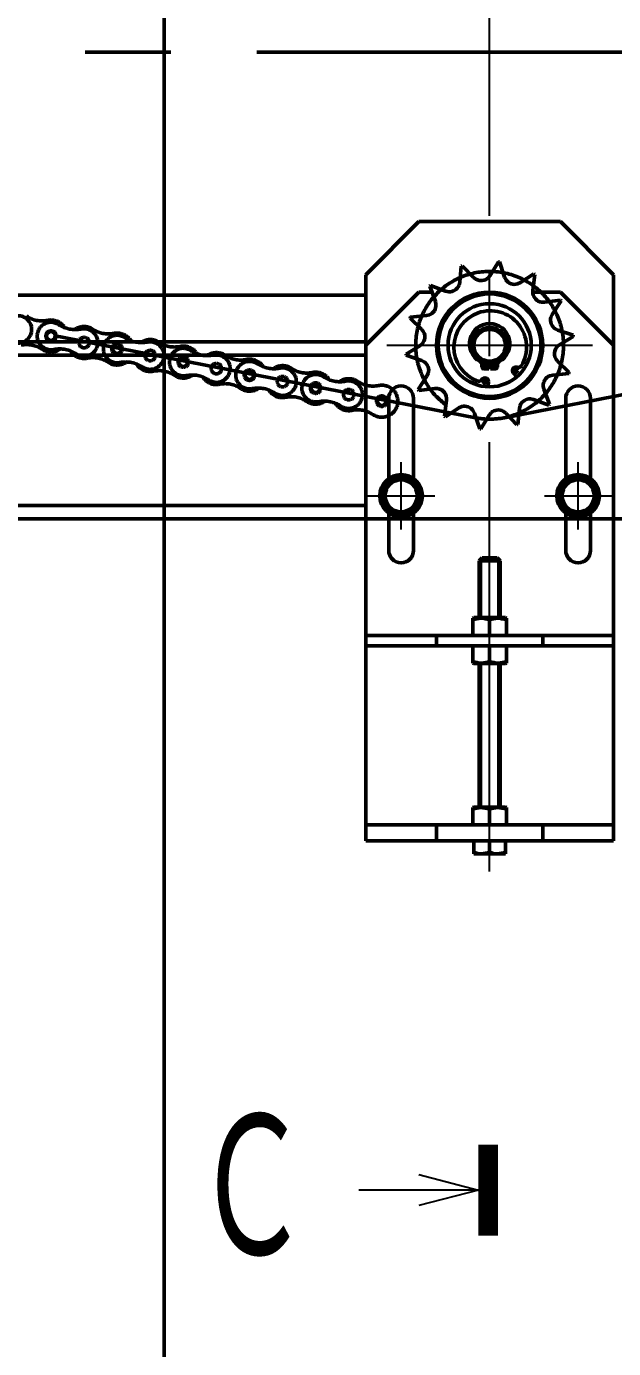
# Model space of a CAD drawing. Header units: millimetres. Extents: x -993 to 13147, y -7260 to 4342.
# Drawn here: x 1308 to 1640, y 314 to 1062 of the extents above; entities that cross this region are included whole.
import ezdxf

# ---------------------------------------------------------------- set-up
doc = ezdxf.new("R2010")
doc.units = ezdxf.units.MM
doc.header["$LTSCALE"] = 7.649257
doc.linetypes.add('CENTER', pattern=[50.8, 31.75, -6.35, 6.35, -6.35])
doc.linetypes.add('PHANTOM', pattern=[63.5, 31.75, -6.35, 6.35, -6.35, 6.35, -6.35])
for name, color, linetype in [('NoLayerName_001', 7, 'Continuous'), ('NoLayerName_002', 7, 'Continuous'), ('NoLayerName_003', 7, 'Continuous')]:
    doc.layers.add(name, color=color, linetype=linetype)
doc.styles.get("Standard").update_dxf_attribs({"font": 'txt', "bigfont": 'extfont2'})
doc.dimstyles.get("Standard").update_dxf_attribs({"dimtxt": 2.5, "dimasz": 2.5, "dimexe": 1.25, "dimexo": 0.625, "dimtad": 1, "dimzin": 0, "dimdsep": 46, "dimtxsty": 'Standard', "dimcen": 2.5, "dimadec": 0, "dimazin": 0, "dimtfac": 0.75, "dimtmove": 0, "dimatfit": 3, "dimfxl": 1, "dimarcsym": 0})

# ---------------------------------------------------------------- blocks, each defined once
blk = doc.blocks.new('_OPEN30')
at = {"color": 0, "linetype": 'ByBlock', "lineweight": -2}
for p, q in [((-1, 0.267949), (0, 0)), ((0, 0), (-1, -0.267949)), ((0, 0), (-1, 0))]:
    blk.add_line(p, q, dxfattribs=at)
blk = doc.blocks.new('*D1558')
at = {"layer": 'Defpoints', "color": 0}
for p in [(1070, 1313.2), (1070, 1067.35), (1570, 939.71)]:
    blk.add_point(p, dxfattribs=at)
at = {"layer": 'NoLayerName_001', "color": 0, "linetype": 'Continuous', "lineweight": 25}
for p, q in [((1070, 1082.35), (1070, 1328.2)), ((1570, 954.71), (1570, 1328.2)), ((1525, 1313.2), (1115, 1313.2))]:
    blk.add_line(p, q, dxfattribs=at)
at = {"layer": 'NoLayerName_001', "color": 0, "lineweight": 25, "xscale": 45, "yscale": 45, "zscale": 45, "rotation": 180}
blk.add_blockref('_OPEN30', (1070, 1313.2), dxfattribs=at)
at = {"layer": 'NoLayerName_001', "color": 0, "lineweight": 25, "xscale": 45, "yscale": 45, "zscale": 45}
blk.add_blockref('_OPEN30', (1570, 1313.2), dxfattribs=at)
at = {"layer": 'NoLayerName_001', "color": 2, "lineweight": 50, "insert": (1320, 1373.2), "char_height": 90, "attachment_point": 5}
blk.add_mtext('\\W0.8000;\\T0.8750;500', dxfattribs=at)
blk = doc.blocks.new('JZB_0093')
at = {"layer": 'NoLayerName_001', "color": 7, "linetype": 'Continuous', "lineweight": 50}
for p, q in [((30, 200), (0, 170)), ((30, 200), (37.41, 200)), ((94.36, 200), (110, 200)), ((140, 170), (110, 200)), ((0, 170), (0, 0)), ((140, 170), (140, 0)), ((13, 94.65), (13, 140)), ((27, 140), (27, 94.65)), ((113, 94.65), (113, 140)), ((127, 140), (127, 94.65)), ((13, 54), (13, 75.15)), ((27, 75.15), (27, 54)), ((113, 54), (113, 75.15)), ((127, 75.15), (127, 54)), ((0, 6), (140, 6)), ((0, 0), (140, 0)), ((40, 6), (40, 0)), ((100, 0), (100, 6))]:
    blk.add_line(p, q, dxfattribs=at)
for radius in [10, 9]:
    blk.add_circle((70, 170), radius, dxfattribs=at)
for centre, start, end in [((20, 140), 0, 180), ((120, 140), 0, 180), ((20, 54), 180, 0), ((120, 54), 180, 0)]:
    blk.add_arc(centre, 7, start, end, dxfattribs=at)
blk = doc.blocks.new('JZB_0094')
at = {"layer": 'NoLayerName_001', "color": 7, "linetype": 'Continuous', "lineweight": 50}
for start, end in [(255.1619, 260.77688), (267.7649, 272.2351), (279.22309, 284.83814)]:
    blk.add_arc((3.2, 12.5), 12.5, start, end, dxfattribs=at)
blk = doc.blocks.new('JZB_0095')
at = {"layer": 'NoLayerName_001', "color": 7, "linetype": 'Continuous', "lineweight": 50}
for p, q in [((7, 0.97), (7, 2.46)), ((10.9, 3.4), (10.9, 0)), ((11.88, 0), (11.88, 3.4)), ((15.78, 2.46), (15.78, 0.97)), ((10.9, 0), (7.98, 0)), ((14.8, 0), (11.88, 0))]:
    blk.add_line(p, q, dxfattribs=at)
for centre in [(8.95, 1.95), (13.83, 1.95)]:
    blk.add_circle(centre, 1, dxfattribs=at)
for centre, radius, start, end in [((11.39, 14.2), 11.39, 298.36423, 241.63577), ((5.05, 2.46), 1.95, 0, 61.63577), ((7.98, 0.97), 0.975, 180, 270), ((14.8, 0.97), 0.975, 270, 0), ((17.73, 2.46), 1.95, 118.36423, 180)]:
    blk.add_arc(centre, radius, start, end, dxfattribs=at)
blk = doc.blocks.new('JZB_0107')
at = {"layer": 'NoLayerName_001', "color": 7, "linetype": 'Continuous', "lineweight": 50}
for p, q in [((9.5, 21.94), (0, 16.45)), ((0, 16.45), (0, 5.48)), ((19, 16.45), (9.5, 21.94)), ((19, 5.48), (19, 16.45)), ((0, 5.48), (9.5, 0)), ((9.5, 0), (19, 5.48))]:
    blk.add_line(p, q, dxfattribs=at)
blk.add_circle((9.5, 10.97), 9, dxfattribs=at)
blk = doc.blocks.new('JZB_0108')
at = {"layer": 'NoLayerName_001', "color": 7, "linetype": 'Continuous', "lineweight": 50}
for p, q in [((9.5, 21.94), (0, 16.45)), ((0, 16.45), (0, 5.48)), ((19, 16.45), (9.5, 21.94)), ((19, 5.48), (19, 16.45)), ((0, 5.48), (9.5, 0)), ((9.5, 0), (19, 5.48))]:
    blk.add_line(p, q, dxfattribs=at)
blk.add_circle((9.5, 10.97), 9, dxfattribs=at)
blk = doc.blocks.new('JZB_0109')
at = {"layer": 'NoLayerName_001', "color": 7, "linetype": 'Continuous', "lineweight": 50}
for start, end in [(154.17078, 211.32179), (94.09895, 146.11564), (32.09734, 78.01881), (334.3923, 26.10468), (213.74988, 265.61424), (273.31891, 326.79776)]:
    blk.add_arc((10.75, 10.73), 10.75, start, end, dxfattribs=at)
blk = doc.blocks.new('JZB_0110')
at = {"layer": 'NoLayerName_001', "color": 7, "linetype": 'Continuous', "lineweight": 50}
for start, end in [(154.17078, 211.32179), (94.09895, 146.11564), (32.09734, 78.01881), (334.3923, 26.10468), (213.74988, 265.61424), (273.31891, 326.79776)]:
    blk.add_arc((10.75, 10.73), 10.75, start, end, dxfattribs=at)
blk = doc.blocks.new('JZB_0111')
at = {"layer": 'NoLayerName_001', "color": 7, "linetype": 'Continuous', "lineweight": 50}
blk.add_circle((12, 12), 12, dxfattribs=at)
blk = doc.blocks.new('JZB_0112')
at = {"layer": 'NoLayerName_001', "color": 7, "linetype": 'Continuous', "lineweight": 50}
blk.add_circle((12, 12), 12, dxfattribs=at)
blk = doc.blocks.new('JZB_0142')
at = {"layer": 'NoLayerName_001', "color": 7, "linetype": 'Continuous', "lineweight": 50}
for p, q in [((830, 767.5), (1540, 767.5)), ((1113, 760), (1540, 760)), ((1540, 675), (1113, 675)), ((1540, 667.5), (830, 667.5))]:
    blk.add_line(p, q, dxfattribs=at)
blk = doc.blocks.new('JZB_0205')
at = {"layer": 'NoLayerName_001', "color": 7, "linetype": 'Continuous', "lineweight": 50}
for p, q in [((0.5, 10), (0, 9.71)), ((0, 0), (0, 9.71)), ((0.5, 10), (18.5, 10)), ((9.5, 0), (9.5, 8.86)), ((19, 9.71), (18.5, 10)), ((19, 0), (19, 9.71))]:
    blk.add_line(p, q, dxfattribs=at)
at = {"layer": 'NoLayerName_001', "color": 7, "linetype": 'Continuous', "lineweight": 50, "start_tangent": (-0.986522, 0.163629), "end_tangent": (-0.982197, -0.187856)}
for points in [[(9.5, 8.86), (4.41, 9.71), (0, 8.86)], [(19, 8.86), (13.91, 9.71), (9.5, 8.86)]]:
    blk.add_spline(points, degree=3, dxfattribs=at)
blk = doc.blocks.new('JZB_0206')
at = {"layer": 'NoLayerName_001', "color": 7, "linetype": 'Continuous', "lineweight": 50}
for p, q in [((0, 0.29), (0, 10)), ((9.5, 10), (9.5, 1.14)), ((19, 10), (19, 0.29)), ((0, 0.29), (0.5, 0)), ((18.5, 0), (0.5, 0)), ((18.5, 0), (19, 0.29))]:
    blk.add_line(p, q, dxfattribs=at)
at = {"layer": 'NoLayerName_001', "color": 7, "linetype": 'Continuous', "lineweight": 50, "start_tangent": (0.986522, -0.163629), "end_tangent": (0.982197, 0.187856)}
for points in [[(0, 1.14), (5.09, 0.29), (9.5, 1.14)], [(9.5, 1.14), (14.59, 0.29), (19, 1.14)]]:
    blk.add_spline(points, degree=3, dxfattribs=at)
blk = doc.blocks.new('JZB_0207')
at = {"layer": 'NoLayerName_001', "color": 7, "linetype": 'Continuous', "lineweight": 50}
for p, q in [((0.5, 10), (0, 9.71)), ((0, 9.71), (0, 0)), ((0.5, 10), (18.5, 10)), ((9.5, 0), (9.5, 8.86)), ((19, 9.71), (18.5, 10)), ((19, 9.71), (19, 0))]:
    blk.add_line(p, q, dxfattribs=at)
at = {"layer": 'NoLayerName_001', "color": 7, "linetype": 'Continuous', "lineweight": 50, "start_tangent": (-0.986522, 0.163629), "end_tangent": (-0.982197, -0.187856)}
for points in [[(9.5, 8.86), (4.41, 9.71), (0, 8.86)], [(19, 8.86), (13.91, 9.71), (9.5, 8.86)]]:
    blk.add_spline(points, degree=3, dxfattribs=at)
blk = doc.blocks.new('JZB_0208')
at = {"layer": 'NoLayerName_001', "color": 7, "linetype": 'Continuous', "lineweight": 50}
blk.add_line((1192.5, 0), (1540, 0), dxfattribs=at)
blk = doc.blocks.new('JZB_0316')
at = {"layer": 'NoLayerName_001', "color": 4, "linetype": 'CENTER', "lineweight": 25}
blk.add_line((9, 0), (9, 355.71), dxfattribs=at)
at = {"layer": 'NoLayerName_001', "color": 7, "linetype": 'Continuous', "lineweight": 50}
for p, q in [((4.75, 177.5), (3, 175.75)), ((15, 175.75), (3, 175.75)), ((3, 175.75), (3, 143.6)), ((13.25, 177.5), (4.75, 177.5)), ((15, 175.75), (13.25, 177.5)), ((15, 143.6), (15, 175.75)), ((3, 117.6), (3, 36.5)), ((15, 36.5), (15, 117.6)), ((0, 10), (0, 17.5)), ((9, 10.8), (9, 17.5)), ((18, 10), (18, 17.5)), ((0, 10), (18, 10)), ((9, 10.8), (4.5, 10)), ((18, 10.8), (13.5, 10))]:
    blk.add_line(p, q, dxfattribs=at)
at = {"layer": 'NoLayerName_001', "color": 3, "linetype": 'Continuous', "lineweight": 50}
for p, q in [((3.88, 175.75), (3.88, 143.6)), ((14.13, 143.6), (14.13, 175.75)), ((3.88, 117.6), (3.88, 36.5)), ((14.13, 36.5), (14.13, 117.6))]:
    blk.add_line(p, q, dxfattribs=at)
at = {"layer": 'NoLayerName_001', "color": 7, "linetype": 'Continuous', "lineweight": 50, "start_tangent": (-0.999906, 0.013678), "end_tangent": (-0.982197, 0.187856)}
for points in [[(4.5, 10), (4.18, 10), (0, 10.8)], [(13.5, 10), (13.18, 10), (9, 10.8)]]:
    blk.add_spline(points, degree=3, dxfattribs=at)
blk = doc.blocks.new('JZB_0321')
at = {"layer": 'NoLayerName_001', "color": 7, "linetype": 'Continuous', "lineweight": 50}
for p, q in [((30, 350), (0, 320)), ((30, 350), (110, 350)), ((140, 320), (110, 350)), ((0, 280.1), (0, 320)), ((140, 320), (140, 280.1)), ((0, 110.1), (0, 0)), ((140, 110.1), (140, 0)), ((0, 9), (140, 9)), ((40, 9), (40, 0)), ((100, 0), (100, 9)), ((0, 0), (140, 0))]:
    blk.add_line(p, q, dxfattribs=at)
blk = doc.blocks.new('JZB_0386')
at = {"layer": 'NoLayerName_002', "color": 3, "linetype": 'PHANTOM', "lineweight": 50}
blk.add_line((2210, 0), (0, 0), dxfattribs=at)
blk = doc.blocks.new('JZB_0397')
at = {"layer": 'NoLayerName_001', "color": 4, "linetype": 'CENTER', "lineweight": 50}
for p, q in [((1063.91, 207.51), (63.91, 207.51)), ((555.83, 0.79), (53.4, 98.82)), ((1074.42, 98.82), (572.23, 0.79))]:
    blk.add_line(p, q, dxfattribs=at)
blk.add_arc((564.03, 42.82), 42.82, 258.95955, 281.04556, dxfattribs=at)
at = {"layer": 'NoLayerName_003', "color": 3, "linetype": 'PHANTOM', "lineweight": 50}
for p, q in [((317.85, 55.88), (317.86, 55.88)), ((355.23, 48.51), (355.24, 48.51)), ((392.61, 41.14), (392.62, 41.14)), ((429.99, 33.77), (430, 33.76)), ((467.37, 26.39), (467.38, 26.39)), ((504.75, 19.02), (504.76, 19.02))]:
    blk.add_line(p, q, dxfattribs=at)
for centre, radius in [((316.09, 47.01), 2.98), ((316.09, 47.01), 2.48), ((334.78, 43.32), 2.98), ((353.47, 39.63), 2.98), ((353.47, 39.63), 2.48), ((372.16, 35.95), 2.98), ((390.85, 32.26), 2.98), ((390.85, 32.26), 2.48), ((409.54, 28.58), 2.98), ((428.23, 24.89), 2.98), ((428.23, 24.89), 2.48), ((446.92, 21.2), 2.98), ((465.61, 17.52), 2.98), ((465.61, 17.52), 2.48), ((484.3, 13.83), 2.98), ((502.99, 10.14), 2.98), ((502.99, 10.14), 2.48)]:
    blk.add_circle(centre, radius, dxfattribs=at)
for centre, radius, start, end in [((297.37, 50.7), 7.8, 236.22229, 101.46202), ((311.06, 70.84), 15.31, 234.8275, 281.92328), ((316.11, 47), 7.8, 56.22229, 281.46202), ((316.1, 47.01), 9.05, 78.84216, 101.92328), ((316.11, 47), 9.05, 31.58854, 78.84216), ((329.84, 67.53), 16.9, 236.22229, 281.46202), ((334.75, 43.33), 9.05, 57.42754, 126.09578), ((334.75, 43.33), 7.8, 236.22229, 101.46202), ((348.44, 63.47), 15.31, 234.8275, 281.92328), ((353.49, 39.63), 7.8, 56.22229, 281.46202), ((353.48, 39.63), 9.05, 78.84216, 101.92328), ((353.49, 39.63), 9.05, 31.58854, 78.84216), ((367.22, 60.16), 16.9, 236.22229, 281.46202), ((372.13, 35.95), 9.05, 57.42754, 126.09578), ((302.4, 26.86), 15.31, 55.76104, 101.92328), ((316.11, 47), 9.05, 235.76104, 306.09578), ((321.02, 22.8), 16.9, 56.22229, 101.46202), ((334.75, 43.33), 9.05, 211.58854, 281.92328), ((372.13, 35.95), 7.8, 236.22229, 101.46202), ((385.82, 56.09), 15.31, 234.8275, 281.92328), ((390.87, 32.26), 7.8, 56.22229, 281.46202), ((390.86, 32.26), 9.05, 78.84216, 101.92328), ((390.87, 32.26), 9.05, 31.58854, 78.84216), ((404.6, 52.79), 16.9, 236.22229, 281.46202), ((409.51, 28.58), 9.05, 57.42754, 126.09578), ((339.78, 19.49), 15.31, 55.76104, 101.92328), ((353.49, 39.63), 9.05, 235.76104, 306.09578), ((358.4, 15.42), 16.9, 56.22229, 101.46202), ((372.13, 35.95), 9.05, 211.58854, 281.92328), ((409.51, 28.58), 7.8, 236.22229, 101.46202), ((423.2, 48.72), 15.31, 234.8275, 281.92328), ((428.25, 24.88), 7.8, 56.22229, 281.46202), ((428.24, 24.89), 9.05, 78.84216, 101.92328), ((428.25, 24.88), 9.05, 31.58854, 78.84216), ((441.98, 45.41), 16.9, 236.22229, 281.46202), ((446.89, 21.21), 9.05, 57.42754, 126.09578), ((377.16, 12.12), 15.31, 55.76104, 101.92328), ((390.87, 32.26), 9.05, 235.76104, 306.09578), ((395.78, 8.05), 16.9, 56.22229, 101.46202), ((409.51, 28.58), 9.05, 211.58854, 281.92328), ((446.89, 21.21), 7.8, 236.22229, 101.46202), ((460.58, 41.35), 15.31, 234.8275, 281.92328), ((465.63, 17.51), 7.8, 56.22229, 281.46202), ((465.62, 17.51), 9.05, 78.84216, 101.92328), ((465.63, 17.51), 9.05, 31.58854, 78.84216), ((479.36, 38.04), 16.9, 236.22229, 281.46202), ((484.27, 13.83), 9.05, 57.42754, 126.09578), ((414.54, 4.75), 15.31, 55.76104, 101.92328), ((428.25, 24.88), 9.05, 235.76104, 306.09578), ((433.16, 0.68), 16.9, 56.22229, 101.46202), ((446.89, 21.21), 9.05, 211.58854, 281.92328), ((484.27, 13.83), 7.8, 236.22229, 101.46202), ((497.96, 33.98), 15.31, 234.8275, 281.92328), ((503.01, 10.14), 9.05, 235.76104, 78.84216), ((503, 10.14), 9.05, 78.84216, 101.92328), ((451.92, -2.63), 15.31, 55.76104, 101.92328), ((465.63, 17.51), 9.05, 235.76104, 306.09578), ((470.54, -6.7), 16.9, 56.22229, 101.46202), ((484.27, 13.83), 9.05, 211.58854, 281.92328), ((489.3, -10), 15.31, 55.76104, 101.92328)]:
    blk.add_arc(centre, radius, start, end, dxfattribs=at)
blk = doc.blocks.new('JZB_0398')
at = {"layer": 'NoLayerName_003', "color": 7, "linetype": 'Continuous', "lineweight": 50}
for p, q in [((30.36, 82.9), (31.23, 91.96)), ((31.79, 92.16), (38.13, 85.62)), ((47.5, 86.69), (52.21, 94.48)), ((52.81, 94.41), (55.69, 85.77)), ((30.36, 82.9), (29.94, 81.2)), ((39.52, 84.56), (38.13, 85.62)), ((47.5, 86.69), (46.38, 85.34)), ((56.48, 84.21), (55.69, 85.77)), ((64.59, 82.66), (63, 81.93)), ((64.59, 82.66), (72.22, 87.63)), ((72.73, 87.32), (71.57, 78.28)), ((16.56, 72.04), (13.41, 80.59)), ((13.83, 81.01), (22.38, 77.87)), ((24.09, 77.52), (22.38, 77.87)), ((71.6, 76.53), (71.57, 78.28)), ((16.56, 72.04), (16.91, 70.33)), ((78.24, 71.62), (76.49, 71.66)), ((78.24, 71.62), (87.27, 72.79)), ((87.59, 72.29), (82.63, 64.65)), ((8.83, 56.28), (2.29, 62.61)), ((2.48, 63.18), (11.55, 64.06)), ((13.24, 64.48), (11.55, 64.06)), ((81.9, 63.06), (82.63, 64.65)), ((8.83, 56.28), (9.9, 54.89)), ((85.75, 55.75), (84.19, 56.54)), ((85.75, 55.75), (94.39, 52.89)), ((0, 42.18), (7.78, 46.91)), ((9.13, 48.03), (7.78, 46.91)), ((94.46, 52.29), (86.68, 47.57)), ((8.71, 38.72), (0.07, 41.59)), ((8.71, 38.72), (10.27, 37.93)), ((85.63, 38.2), (84.56, 39.59)), ((85.63, 38.2), (92.17, 31.87)), ((12.56, 31.42), (11.83, 29.83)), ((60.61, 31.63), (62.52, 29.39)), ((81.22, 29.99), (82.91, 30.42)), ((91.98, 31.3), (82.91, 30.42)), ((6.87, 22.19), (11.83, 29.83)), ((16.22, 22.85), (7.19, 21.68)), ((16.22, 22.85), (17.97, 22.82)), ((46.43, 23.75), (46.53, 26.69)), ((77.9, 22.43), (77.55, 24.14)), ((77.9, 22.43), (81.05, 13.89)), ((21.74, 7.16), (22.89, 16.19)), ((70.37, 16.96), (72.08, 16.6)), ((80.63, 13.46), (72.08, 16.6)), ((29.87, 11.81), (22.24, 6.84)), ((29.87, 11.81), (31.46, 12.54)), ((37.98, 10.27), (38.77, 8.71)), ((41.65, 0.07), (38.77, 8.71)), ((46.96, 7.79), (42.25, 0)), ((46.96, 7.79), (48.08, 9.14)), ((54.94, 9.92), (56.33, 8.85)), ((62.67, 2.32), (56.33, 8.85)), ((64.1, 11.58), (63.23, 2.52)), ((64.1, 11.58), (64.52, 13.28))]:
    blk.add_line(p, q, dxfattribs=at)
for centre, radius in [((47.23, 47.24), 30), ((47.23, 47.24), 29), ((47.23, 47.24), 23.5), ((47.23, 47.24), 10), ((62.13, 32.93), 1), ((44.54, 26.76), 1)]:
    blk.add_circle(centre, radius, dxfattribs=at)
for centre, radius, start, end in [((47.23, 47.24), 47.5, 108.9669, 109.69064), ((47.23, 47.24), 47.5, 83.25261, 83.97635), ((42.41, 89.77), 5.96, 241.03277, 311.91048), ((61.34, 87.65), 5.96, 215.31849, 286.19619), ((47.23, 47.24), 47.5, 57.53833, 58.26207), ((47.23, 47.24), 47.5, 134.68118, 135.40492), ((24.43, 83.46), 5.96, 266.74706, 337.62476), ((77.48, 77.53), 5.96, 189.6042, 260.48191), ((10.97, 69.98), 5.96, 292.46134, 3.33905), ((47.23, 47.24), 47.5, 31.82404, 32.54778), ((47.23, 47.24), 47.5, 160.39547, 161.11921), ((47.58, 46.23), 20.53, 329.04419, 249.61334), ((87.62, 61.41), 5.96, 163.88991, 234.76762), ((4.69, 52), 5.96, 318.17563, 29.05333), ((47.23, 47.24), 47.5, 6.10975, 6.83349), ((89.77, 42.48), 5.96, 121.27266, 209.05333), ((47.23, 47.24), 47.5, 186.10975, 186.83349), ((6.84, 33.07), 5.96, 343.88991, 54.76762), ((62.13, 32.93), 2, 70.27485, 220.59711), ((63.48, 36.7), 2, 250.27485, 329.04419), ((83.49, 24.49), 5.96, 112.46134, 183.33905), ((47.23, 47.24), 47.5, 340.39547, 341.11921), ((16.99, 16.95), 5.96, 352.70123, 80.48191), ((41.13, 28.86), 2, 249.61334, 328.38268), ((44.54, 26.76), 2, 358.06042, 148.38269), ((47.23, 47.24), 47.5, 211.82404, 212.54778), ((70.03, 11.01), 5.96, 86.74706, 157.62476), ((33.12, 6.82), 5.96, 35.31849, 106.19619), ((52.05, 4.71), 5.96, 61.03277, 131.91048), ((47.23, 47.24), 47.5, 314.68118, 315.40492), ((47.23, 47.24), 47.5, 237.53833, 238.26207), ((47.23, 47.24), 47.5, 263.25261, 263.97635), ((47.23, 47.24), 47.5, 288.9669, 289.69064)]:
    blk.add_arc(centre, radius, start, end, dxfattribs=at)

msp = doc.modelspace()

# ---------------------------------------------------------------- linework, layer by layer
at = {"layer": 'NoLayerName_001', "color": 3, "linetype": 'Continuous', "lineweight": 50}
msp.add_line((1386.0778, 1245.7505), (1386.0778, -117.663), dxfattribs=at)
at = {"layer": 'NoLayerName_001', "color": 4, "linetype": 'CENTER', "lineweight": 25}
for p, q in [((1511.89, 881.6), (1628.11, 881.6)), ((1520, 777.5), (1520, 815.5)), ((1620, 777.5), (1620, 815.5)), ((1501, 796.5), (1539, 796.5)), ((1601, 796.5), (1639, 796.5))]:
    msp.add_line(p, q, dxfattribs=at)
at = {"layer": 'NoLayerName_001', "color": 2, "linetype": 'Continuous', "lineweight": 50, "const_width": 11.16}
msp.add_lwpolyline([(1569.2091, 429.6511), (1569.2091, 378.2611)], dxfattribs=at)
at = {"layer": 'NoLayerName_001', "color": 4, "linetype": 'CENTER', "lineweight": 50}
msp.add_arc((1570, 881.6), 41.7565, 259.6398594, 258.2792324, dxfattribs=at)

# ---------------------------------------------------------------- block references
at = {"layer": 'NoLayerName_001'}
for name, p in [('JZB_0208', (-40, 910)), ('JZB_0386', (-40, 783.5)), ('JZB_0397', (1006.0932, 839.8434)), ('JZB_0321', (1500, 601.5)), ('JZB_0316', (1561, 584)), ('JZB_0398', (1522.7698, 834.3622)), ('JZB_0093', (1500, 711.6)), ('JZB_0142', (-40, 116)), ('JZB_0095', (1558.61, 868.2125)), ('JZB_0094', (1566.799, 869.1)), ('JZB_0112', (1508, 784.5)), ('JZB_0108', (1510.5, 785.5303)), ('JZB_0111', (1608, 784.5)), ('JZB_0107', (1610.5, 785.5303)), ('JZB_0109', (1509.25, 785.768)), ('JZB_0110', (1609.25, 785.768)), ('JZB_0207', (1560.5, 717.6)), ('JZB_0206', (1560.5, 701.6)), ('JZB_0205', (1560.5, 610.5))]:
    msp.add_blockref(name, p, dxfattribs=at)

# ---------------------------------------------------------------- texts
at = {"layer": 'NoLayerName_001', "color": 2, "linetype": 'Continuous', "lineweight": 50, "insert": (1402.7091, 358.9561), "char_height": 90, "attachment_point": 7, "line_spacing_factor": 0.6}
msp.add_mtext('\\W0.6667;\\T1.2500;Ｃ', dxfattribs=at)

# ---------------------------------------------------------------- dimensions: what is measured, and where the dimension line sits
at = {"layer": 'NoLayerName_001', "color": 3, "linetype": 'Continuous', "lineweight": 50}
dim = msp.add_linear_dim(base=(1070, 1313.1975), p1=(1570, 939.71), p2=(1070, 1067.3523), angle=180, text='\\W0.8000;\\T0.8750;<>', dimstyle='Standard', override={"dimtxt": 90, "dimasz": 45, "dimexe": 15, "dimexo": 15, "dimgap": 15, "dimdec": 3, "dimzin": 8, "dimblk": 'OPEN30', "dimclrd": 0, "dimclre": 0, "dimclrt": 2, "dimtp": 0, "dimtm": 0, "dimlwd": 25, "dimlwe": 25}, dxfattribs=at)
dim.commit()
dim.dimension.update_dxf_attribs({"geometry": '*D1558', "text_midpoint": (1320, 1313.1975), "dimtype": 160})

# ---------------------------------------------------------------- leaders
at = {"layer": 'NoLayerName_001', "color": 2, "linetype": 'Continuous', "lineweight": 50}
msp.add_leader([(1563.6291, 403.9561), (1496.1291, 403.9561)], dimstyle='Standard', override={"dimasz": 33.66, "dimldrblk": 'OPEN30'}, dxfattribs=at)

doc.saveas('drawing.dxf')
